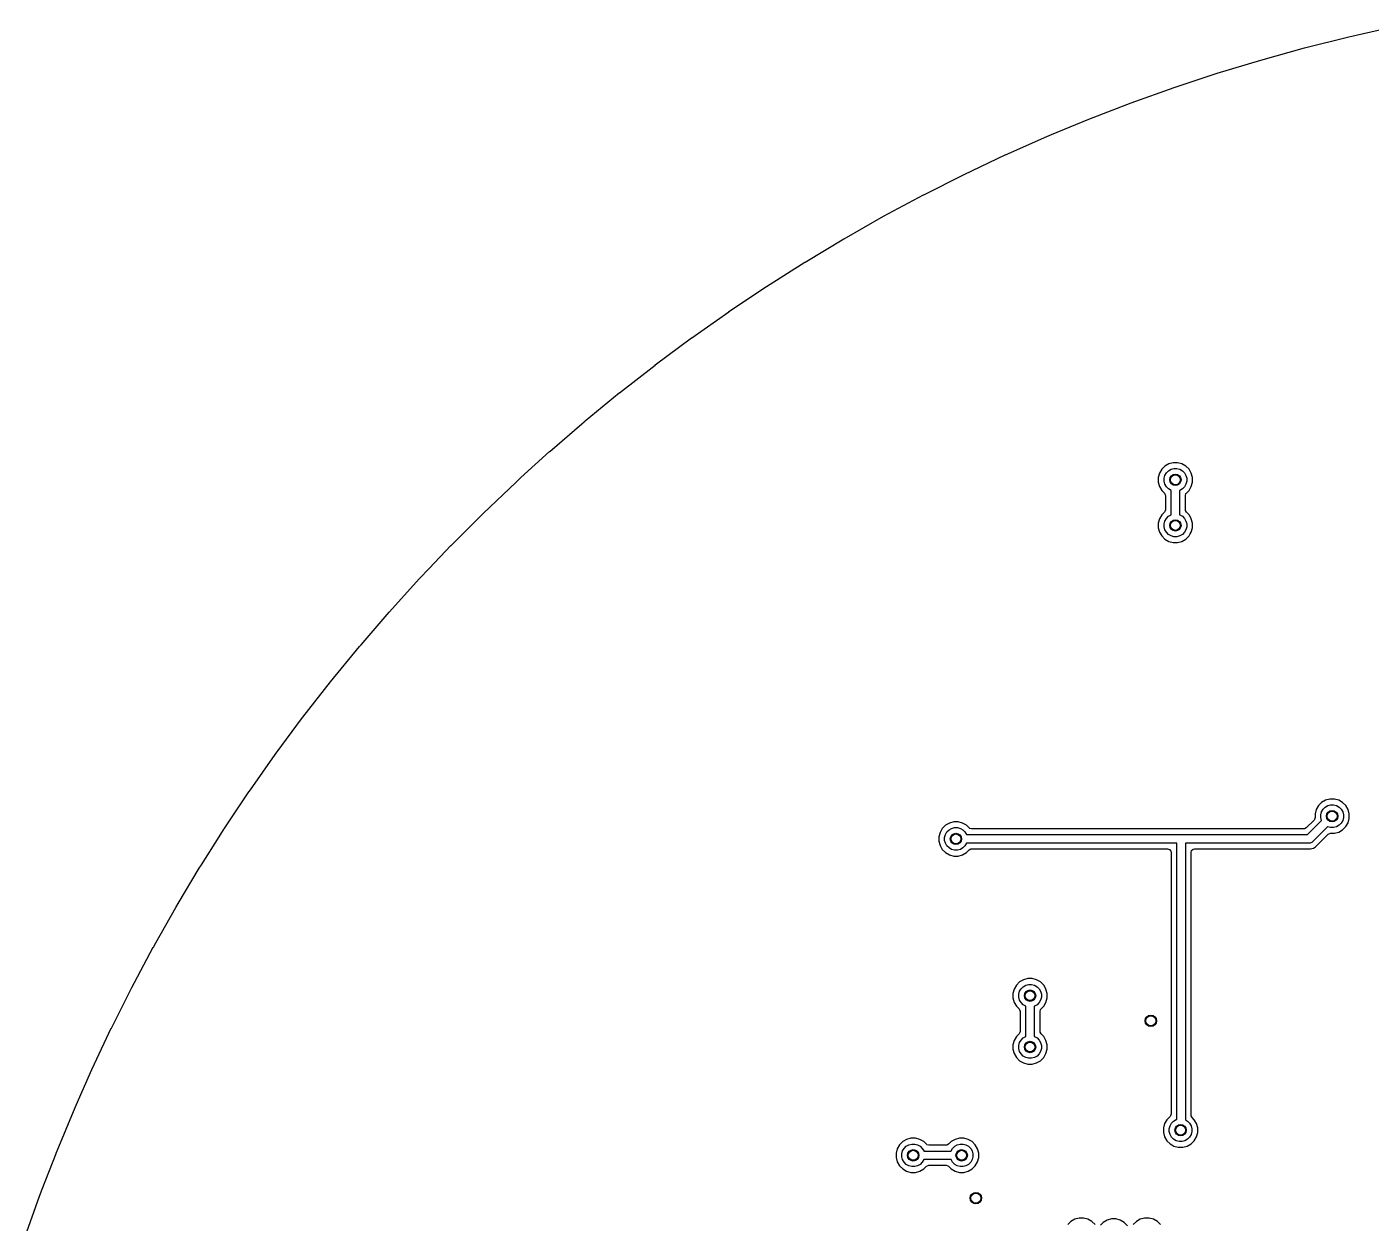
# Model space of a CAD drawing. Header units: inches. Extents: x -2.56 to 2.56, y -2.56 to 2.56.
# Drawn here: x -2.417 to -0.56, y 0.851 to 2.504 of the extents above; entities that cross this region are included whole.
import ezdxf

# ---------------------------------------------------------------- set-up
doc = ezdxf.new("R2010")
doc.units = ezdxf.units.IN
doc.header["$MEASUREMENT"] = 0
doc.layers.add('BLACK', color=250, linetype='CONTINUOUS')

msp = doc.modelspace()

# ---------------------------------------------------------------- linework, layer by layer
at = {"layer": 'BLACK', "linetype": 'CONTINUOUS'}
for p, q in [((-0.6522, 2.4745), (-0.5913, 2.4898)), ((-0.5913, 2.4898), (-0.5912, 2.4898)), ((-0.5912, 2.4898), (-0.5301, 2.5035)), ((-0.7127, 2.4578), (-0.6523, 2.4745)), ((-0.6523, 2.4745), (-0.6522, 2.4745)), ((-0.7728, 2.4396), (-0.7128, 2.4578)), ((-0.7128, 2.4578), (-0.7127, 2.4578)), ((-0.8324, 2.4199), (-0.7729, 2.4395)), ((-0.7729, 2.4395), (-0.7728, 2.4396)), ((-0.8916, 2.3987), (-0.8325, 2.4198)), ((-0.8325, 2.4198), (-0.8324, 2.4199)), ((-0.9502, 2.3761), (-0.8917, 2.3987)), ((-0.8917, 2.3987), (-0.8916, 2.3987)), ((-1.0018, 2.3547), (-0.9503, 2.3761)), ((-0.9503, 2.3761), (-0.9502, 2.3761)), ((-1.0656, 2.3266), (-1.0083, 2.352)), ((-1.0083, 2.352), (-1.0082, 2.3521)), ((-1.0082, 2.3521), (-1.0018, 2.3547)), ((-1.1224, 2.2998), (-1.0657, 2.3266)), ((-1.0657, 2.3266), (-1.0656, 2.3266)), ((-1.1781, 2.2717), (-1.1225, 2.2997)), ((-1.1225, 2.2997), (-1.1224, 2.2998)), ((-1.2339, 2.2419), (-1.1786, 2.2715)), ((-1.1786, 2.2715), (-1.1785, 2.2715)), ((-1.1785, 2.2715), (-1.1781, 2.2717)), ((-1.2885, 2.211), (-1.234, 2.2419)), ((-1.234, 2.2419), (-1.2339, 2.2419)), ((-1.3424, 2.1787), (-1.2886, 2.2109)), ((-1.2886, 2.2109), (-1.2885, 2.211)), ((-1.3955, 2.1451), (-1.3425, 2.1786)), ((-1.3425, 2.1786), (-1.3424, 2.1787)), ((-1.4477, 2.1102), (-1.3956, 2.145)), ((-1.3956, 2.145), (-1.3955, 2.1451)), ((-1.499, 2.074), (-1.4478, 2.1101)), ((-1.4478, 2.1101), (-1.4477, 2.1102)), ((-1.5495, 2.0366), (-1.4991, 2.074)), ((-1.4991, 2.074), (-1.499, 2.074)), ((-1.5988, 1.9981), (-1.5496, 2.0365)), ((-1.5496, 2.0365), (-1.5495, 2.0366)), ((-1.646, 1.9594), (-1.5991, 1.9979)), ((-1.5991, 1.9979), (-1.599, 1.998)), ((-1.599, 1.998), (-1.5988, 1.9981)), ((-1.6951, 1.9171), (-1.6507, 1.9554)), ((-1.6507, 1.9554), (-1.6476, 1.9581)), ((-1.6476, 1.9581), (-1.6475, 1.9581)), ((-1.6475, 1.9581), (-1.646, 1.9594)), ((-1.7349, 1.8811), (-1.6952, 1.917)), ((-1.6952, 1.917), (-1.6951, 1.9171)), ((-0.8452, 1.8969), (-0.8496, 1.8925)), ((-0.8398, 1.9), (-0.8452, 1.8969)), ((-0.8452, 1.8969), (-0.8452, 1.8969)), ((-0.8338, 1.9016), (-0.8398, 1.9)), ((-0.8398, 1.9), (-0.8398, 1.9)), ((-0.8276, 1.9016), (-0.8338, 1.9016)), ((-0.8216, 1.9), (-0.8276, 1.9016)), ((-0.8162, 1.8969), (-0.8216, 1.9)), ((-0.8216, 1.9), (-0.8216, 1.9)), ((-0.8216, 1.9), (-0.8216, 1.9)), ((-0.8118, 1.8925), (-0.8162, 1.8969)), ((-0.8162, 1.8969), (-0.8162, 1.8969)), ((-1.7416, 1.8749), (-1.7349, 1.8811)), ((-0.8527, 1.8871), (-0.8544, 1.8811)), ((-0.8544, 1.8811), (-0.8544, 1.8748)), ((-0.8496, 1.8925), (-0.8527, 1.8871)), ((-0.8527, 1.8871), (-0.8527, 1.8871)), ((-0.8496, 1.8925), (-0.8496, 1.8925)), ((-0.8463, 1.88), (-0.8453, 1.884)), ((-0.8463, 1.8759), (-0.8463, 1.88)), ((-0.8453, 1.8719), (-0.8463, 1.8759)), ((-0.8453, 1.884), (-0.8432, 1.8875)), ((-0.8432, 1.8875), (-0.8403, 1.8904)), ((-0.8403, 1.8904), (-0.8367, 1.8925)), ((-0.8367, 1.8925), (-0.8328, 1.8936)), ((-0.8328, 1.8936), (-0.8287, 1.8936)), ((-0.8287, 1.8936), (-0.8247, 1.8925)), ((-0.8247, 1.8925), (-0.8211, 1.8904)), ((-0.8211, 1.8904), (-0.8182, 1.8875)), ((-0.8182, 1.8875), (-0.8162, 1.884)), ((-0.8162, 1.884), (-0.8151, 1.88)), ((-0.8151, 1.8759), (-0.8162, 1.8719)), ((-0.8151, 1.88), (-0.8151, 1.8759)), ((-0.8113, 1.8917), (-0.8118, 1.8925)), ((-0.8118, 1.8925), (-0.8118, 1.8925)), ((-0.8087, 1.8871), (-0.8113, 1.8917)), ((-0.8071, 1.8811), (-0.8087, 1.8871)), ((-0.8071, 1.8748), (-0.8071, 1.8811)), ((-1.7871, 1.8316), (-1.7417, 1.8748)), ((-1.7417, 1.8748), (-1.7416, 1.8749)), ((-0.8544, 1.8748), (-0.8527, 1.8688)), ((-0.8527, 1.8688), (-0.8527, 1.8688)), ((-0.8527, 1.8688), (-0.8496, 1.8634)), ((-0.8496, 1.8634), (-0.8496, 1.8634)), ((-0.8496, 1.8634), (-0.8459, 1.8597)), ((-0.8459, 1.8597), (-0.8446, 1.8573)), ((-0.8432, 1.8684), (-0.8453, 1.8719)), ((-0.8446, 1.8573), (-0.8445, 1.8563)), ((-0.8403, 1.8655), (-0.8432, 1.8684)), ((-0.8367, 1.8634), (-0.8403, 1.8655)), ((-0.8366, 1.8634), (-0.8367, 1.8634)), ((-0.8366, 1.8295), (-0.8366, 1.8634)), ((-0.8247, 1.8634), (-0.8248, 1.8634)), ((-0.8248, 1.8634), (-0.8248, 1.8295)), ((-0.8211, 1.8655), (-0.8247, 1.8634)), ((-0.8182, 1.8684), (-0.8211, 1.8655)), ((-0.8162, 1.8719), (-0.8182, 1.8684)), ((-0.8169, 1.8563), (-0.8161, 1.8589)), ((-0.8161, 1.8589), (-0.8155, 1.8597)), ((-0.8155, 1.8597), (-0.8118, 1.8634)), ((-0.8118, 1.8634), (-0.8087, 1.8688)), ((-0.8087, 1.8688), (-0.8071, 1.8748)), ((-0.8445, 1.8563), (-0.8445, 1.8366)), ((-0.8169, 1.8542), (-0.8169, 1.8563)), ((-0.8169, 1.8366), (-0.8169, 1.8542)), ((-1.8315, 1.7872), (-1.7872, 1.8315)), ((-1.7872, 1.8315), (-1.7871, 1.8316)), ((-0.8527, 1.8241), (-0.8544, 1.8181)), ((-0.8496, 1.8295), (-0.8527, 1.8241)), ((-0.8527, 1.8241), (-0.8527, 1.8241)), ((-0.8459, 1.8332), (-0.8496, 1.8295)), ((-0.8496, 1.8295), (-0.8496, 1.8295)), ((-0.8463, 1.817), (-0.8453, 1.821)), ((-0.8453, 1.834), (-0.8459, 1.8332)), ((-0.8445, 1.8366), (-0.8453, 1.834)), ((-0.8453, 1.821), (-0.8432, 1.8245)), ((-0.8432, 1.8245), (-0.8403, 1.8275)), ((-0.8403, 1.8275), (-0.8367, 1.8295)), ((-0.8367, 1.8295), (-0.8366, 1.8295)), ((-0.8248, 1.8295), (-0.8247, 1.8295)), ((-0.8247, 1.8295), (-0.8211, 1.8275)), ((-0.8211, 1.8275), (-0.8182, 1.8245)), ((-0.8182, 1.8245), (-0.8162, 1.821)), ((-0.8168, 1.8356), (-0.8169, 1.8366)), ((-0.8155, 1.8332), (-0.8168, 1.8356)), ((-0.8162, 1.821), (-0.8151, 1.817)), ((-0.8118, 1.8295), (-0.8155, 1.8332)), ((-0.81, 1.8265), (-0.8118, 1.8295)), ((-0.8118, 1.8295), (-0.8118, 1.8295)), ((-0.8087, 1.8241), (-0.81, 1.8265)), ((-0.8071, 1.8181), (-0.8087, 1.8241)), ((-0.8544, 1.8181), (-0.8544, 1.8118)), ((-0.8544, 1.8118), (-0.8527, 1.8058)), ((-0.8527, 1.8058), (-0.8527, 1.8058)), ((-0.8527, 1.8058), (-0.8496, 1.8004)), ((-0.8463, 1.8129), (-0.8463, 1.817)), ((-0.8453, 1.8089), (-0.8463, 1.8129)), ((-0.8432, 1.8054), (-0.8453, 1.8089)), ((-0.8403, 1.8025), (-0.8432, 1.8054)), ((-0.8367, 1.8004), (-0.8403, 1.8025)), ((-0.8211, 1.8025), (-0.8247, 1.8004)), ((-0.8182, 1.8054), (-0.8211, 1.8025)), ((-0.8162, 1.8089), (-0.8182, 1.8054)), ((-0.8151, 1.8129), (-0.8162, 1.8089)), ((-0.8151, 1.817), (-0.8151, 1.8129)), ((-0.8118, 1.8004), (-0.8101, 1.8033)), ((-0.8101, 1.8033), (-0.8087, 1.8058)), ((-0.8087, 1.8058), (-0.8071, 1.8118)), ((-0.8087, 1.8058), (-0.8087, 1.8058)), ((-0.8087, 1.8058), (-0.8087, 1.8058)), ((-0.8071, 1.8118), (-0.8071, 1.8181)), ((-1.8618, 1.7554), (-1.8316, 1.7871)), ((-1.8316, 1.7871), (-1.8315, 1.7872)), ((-0.8496, 1.8004), (-0.8496, 1.8004)), ((-0.8496, 1.8004), (-0.8496, 1.8004)), ((-0.8496, 1.8004), (-0.8452, 1.796)), ((-0.8452, 1.796), (-0.8452, 1.796)), ((-0.8452, 1.796), (-0.8452, 1.796)), ((-0.8452, 1.796), (-0.8398, 1.7929)), ((-0.8398, 1.7929), (-0.8398, 1.7929)), ((-0.8398, 1.7929), (-0.8338, 1.7913)), ((-0.8328, 1.7993), (-0.8367, 1.8004)), ((-0.8338, 1.7913), (-0.8338, 1.7913)), ((-0.8338, 1.7913), (-0.8276, 1.7913)), ((-0.8287, 1.7993), (-0.8328, 1.7993)), ((-0.8247, 1.8004), (-0.8287, 1.7993)), ((-0.8276, 1.7913), (-0.8216, 1.7929)), ((-0.8276, 1.7913), (-0.8276, 1.7913)), ((-0.8216, 1.7929), (-0.8162, 1.796)), ((-0.8162, 1.796), (-0.8118, 1.8004)), ((-1.8748, 1.7417), (-1.8618, 1.7554)), ((-1.917, 1.6952), (-1.8749, 1.7416)), ((-1.8749, 1.7416), (-1.8748, 1.7417)), ((-1.9558, 1.6502), (-1.9171, 1.6951)), ((-1.9171, 1.6951), (-1.917, 1.6952)), ((-1.9979, 1.5991), (-1.9581, 1.6475)), ((-1.9581, 1.6476), (-1.9558, 1.6502)), ((-1.9581, 1.6475), (-1.9581, 1.6476)), ((-2.0362, 1.55), (-1.998, 1.599)), ((-1.998, 1.599), (-1.9979, 1.5991)), ((-2.0729, 1.5005), (-2.0367, 1.5494)), ((-2.0367, 1.5494), (-2.0366, 1.5494)), ((-2.0366, 1.5494), (-2.0362, 1.55)), ((-2.1086, 1.4499), (-2.0743, 1.4987)), ((-2.0743, 1.4987), (-2.0742, 1.4988)), ((-2.0742, 1.4988), (-2.0729, 1.5005)), ((-2.1105, 1.4472), (-2.1086, 1.4499)), ((-2.1431, 1.3984), (-2.1106, 1.4471)), ((-2.1106, 1.4471), (-2.1105, 1.4472)), ((-0.6287, 1.4323), (-0.6331, 1.4279)), ((-0.6233, 1.4354), (-0.6287, 1.4323)), ((-0.6287, 1.4323), (-0.6287, 1.4323)), ((-0.6173, 1.437), (-0.6233, 1.4354)), ((-0.6233, 1.4354), (-0.6233, 1.4354)), ((-0.6111, 1.437), (-0.6173, 1.437)), ((-0.605, 1.4354), (-0.6111, 1.437)), ((-0.5997, 1.4323), (-0.605, 1.4354)), ((-0.605, 1.4354), (-0.605, 1.4354)), ((-0.605, 1.4354), (-0.605, 1.4354)), ((-0.5953, 1.4279), (-0.5997, 1.4323)), ((-0.5997, 1.4323), (-0.5997, 1.4323)), ((-0.6362, 1.4225), (-0.6378, 1.4165)), ((-0.6378, 1.4165), (-0.6378, 1.4113)), ((-0.6331, 1.4279), (-0.6362, 1.4225)), ((-0.6362, 1.4225), (-0.6362, 1.4225)), ((-0.6331, 1.4279), (-0.6331, 1.4279)), ((-0.6298, 1.4154), (-0.6287, 1.4194)), ((-0.6298, 1.4113), (-0.6298, 1.4154)), ((-0.6287, 1.4194), (-0.6267, 1.423)), ((-0.6267, 1.423), (-0.6238, 1.4259)), ((-0.6238, 1.4259), (-0.6202, 1.4279)), ((-0.6202, 1.4279), (-0.6162, 1.429)), ((-0.6162, 1.429), (-0.6121, 1.429)), ((-0.6121, 1.429), (-0.6081, 1.4279)), ((-0.6081, 1.4279), (-0.6046, 1.4259)), ((-0.6046, 1.4259), (-0.6017, 1.423)), ((-0.6017, 1.423), (-0.5996, 1.4194)), ((-0.5996, 1.4194), (-0.5986, 1.4154)), ((-0.5986, 1.4154), (-0.5986, 1.4113)), ((-0.5921, 1.4225), (-0.5953, 1.4279)), ((-0.5953, 1.4279), (-0.5953, 1.4279)), ((-0.5905, 1.4165), (-0.5921, 1.4225)), ((-0.5921, 1.4225), (-0.5921, 1.4225)), ((-0.5905, 1.4103), (-0.5905, 1.4165)), ((-2.1517, 1.385), (-2.1456, 1.3946)), ((-2.1456, 1.3947), (-2.1449, 1.3957)), ((-2.1456, 1.3946), (-2.1456, 1.3947)), ((-2.1449, 1.3957), (-2.1431, 1.3984)), ((-1.1528, 1.3964), (-1.1559, 1.391)), ((-1.1484, 1.4008), (-1.1528, 1.3964)), ((-1.1528, 1.3964), (-1.1528, 1.3964)), ((-1.143, 1.4039), (-1.1484, 1.4008)), ((-1.1484, 1.4008), (-1.1484, 1.4008)), ((-1.1464, 1.3915), (-1.1434, 1.3944)), ((-1.1434, 1.3944), (-1.1399, 1.3964)), ((-1.137, 1.4055), (-1.143, 1.4039)), ((-1.143, 1.4039), (-1.143, 1.4039)), ((-1.1399, 1.3964), (-1.1359, 1.3975)), ((-1.1307, 1.4055), (-1.137, 1.4055)), ((-1.1359, 1.3975), (-1.1318, 1.3975)), ((-1.1318, 1.3975), (-1.1278, 1.3964)), ((-1.1247, 1.4039), (-1.1307, 1.4055)), ((-1.1278, 1.3964), (-1.1243, 1.3944)), ((-1.1193, 1.4008), (-1.1247, 1.4039)), ((-1.1247, 1.4039), (-1.1247, 1.4039)), ((-1.1247, 1.4039), (-1.1247, 1.4039)), ((-1.1243, 1.3944), (-1.1214, 1.3915)), ((-1.1157, 1.3971), (-1.1193, 1.4008)), ((-1.1193, 1.4008), (-1.1193, 1.4008)), ((-1.1148, 1.3965), (-1.1157, 1.3971)), ((-1.1122, 1.3957), (-1.1148, 1.3965)), ((-0.6534, 1.3957), (-1.1122, 1.3957)), ((-0.6524, 1.3958), (-0.6534, 1.3957)), ((-0.65, 1.3971), (-0.6524, 1.3958)), ((-0.6392, 1.4078), (-0.65, 1.3971)), ((-0.6481, 1.3878), (-0.6287, 1.4073)), ((-0.6203, 1.3989), (-0.6415, 1.3777)), ((-0.6386, 1.4086), (-0.6392, 1.4078)), ((-0.6378, 1.4113), (-0.6386, 1.4086)), ((-0.6287, 1.4074), (-0.6298, 1.4113)), ((-0.6287, 1.4073), (-0.6287, 1.4074)), ((-0.6202, 1.3988), (-0.6203, 1.3989)), ((-0.6162, 1.3978), (-0.6202, 1.3988)), ((-0.6121, 1.3978), (-0.6162, 1.3978)), ((-0.6081, 1.3988), (-0.6121, 1.3978)), ((-0.6046, 1.4009), (-0.6081, 1.3988)), ((-0.605, 1.3914), (-0.5997, 1.3945)), ((-0.6017, 1.4038), (-0.6046, 1.4009)), ((-0.5996, 1.4074), (-0.6017, 1.4038)), ((-0.5997, 1.3945), (-0.5953, 1.3989)), ((-0.5986, 1.4113), (-0.5996, 1.4074)), ((-0.5953, 1.3989), (-0.5921, 1.4043)), ((-0.5921, 1.4043), (-0.5905, 1.4103)), ((-2.1764, 1.346), (-2.1517, 1.385)), ((-1.1559, 1.391), (-1.1575, 1.385)), ((-1.1575, 1.385), (-1.1575, 1.3788)), ((-1.1575, 1.3788), (-1.1559, 1.3728)), ((-1.1559, 1.391), (-1.1559, 1.391)), ((-1.1495, 1.3839), (-1.1484, 1.3879)), ((-1.1495, 1.3798), (-1.1495, 1.3839)), ((-1.1484, 1.3759), (-1.1495, 1.3798)), ((-1.1484, 1.3879), (-1.1464, 1.3915)), ((-1.1464, 1.3723), (-1.1484, 1.3759)), ((-1.1214, 1.3915), (-1.1193, 1.3879)), ((-1.1193, 1.3759), (-1.1214, 1.3723)), ((-1.1193, 1.3879), (-1.1193, 1.3878)), ((-1.1193, 1.3878), (-0.8228, 1.3878)), ((-0.8287, 1.376), (-1.1193, 1.376)), ((-1.1193, 1.376), (-1.1193, 1.3759)), ((-0.8287, 0.9944), (-0.8287, 1.376)), ((-0.8228, 1.3878), (-0.6481, 1.3878)), ((-0.6457, 1.376), (-0.8169, 1.376)), ((-0.8169, 1.376), (-0.8169, 0.9938)), ((-0.6445, 1.3761), (-0.6457, 1.376)), ((-0.6436, 1.3765), (-0.6445, 1.3761)), ((-0.6424, 1.377), (-0.6436, 1.3765)), ((-0.6415, 1.3777), (-0.6424, 1.377)), ((-0.6372, 1.3708), (-0.6197, 1.3883)), ((-0.6197, 1.3883), (-0.6173, 1.3896)), ((-0.6173, 1.3896), (-0.6163, 1.3897)), ((-0.6163, 1.3897), (-0.6111, 1.3897)), ((-0.6111, 1.3897), (-0.605, 1.3914)), ((-0.6111, 1.3897), (-0.6111, 1.3897)), ((-1.1559, 1.3728), (-1.1559, 1.3728)), ((-1.1559, 1.3728), (-1.1528, 1.3674)), ((-1.1528, 1.3674), (-1.1528, 1.3674)), ((-1.1528, 1.3674), (-1.1528, 1.3674)), ((-1.1528, 1.3674), (-1.1484, 1.363)), ((-1.1484, 1.363), (-1.1484, 1.363)), ((-1.1484, 1.363), (-1.1484, 1.363)), ((-1.1484, 1.363), (-1.143, 1.3599)), ((-1.1434, 1.3694), (-1.1464, 1.3723)), ((-1.1399, 1.3673), (-1.1434, 1.3694)), ((-1.143, 1.3599), (-1.143, 1.3599)), ((-1.143, 1.3599), (-1.137, 1.3582)), ((-1.1359, 1.3663), (-1.1399, 1.3673)), ((-1.137, 1.3582), (-1.137, 1.3582)), ((-1.137, 1.3582), (-1.1307, 1.3582)), ((-1.1318, 1.3663), (-1.1359, 1.3663)), ((-1.1278, 1.3673), (-1.1318, 1.3663)), ((-1.1307, 1.3582), (-1.1247, 1.3599)), ((-1.1307, 1.3582), (-1.1307, 1.3582)), ((-1.1243, 1.3694), (-1.1278, 1.3673)), ((-1.1247, 1.3599), (-1.1193, 1.363)), ((-1.1214, 1.3723), (-1.1243, 1.3694)), ((-1.1193, 1.363), (-1.1157, 1.3667)), ((-1.1157, 1.3667), (-1.1132, 1.368)), ((-1.1132, 1.368), (-1.1122, 1.3681)), ((-1.1122, 1.3681), (-0.8415, 1.3681)), ((-0.8415, 1.3681), (-0.8389, 1.3673)), ((-0.8389, 1.3673), (-0.8371, 1.3652)), ((-0.8371, 1.3652), (-0.8366, 1.3632)), ((-0.8366, 1.3632), (-0.8366, 1.002)), ((-0.809, 1.3632), (-0.8083, 1.3658)), ((-0.809, 1.0006), (-0.809, 1.3632)), ((-0.8083, 1.3658), (-0.8062, 1.3676)), ((-0.8062, 1.3676), (-0.8042, 1.3681)), ((-0.8042, 1.3681), (-0.6439, 1.3681)), ((-0.6439, 1.3681), (-0.6403, 1.369)), ((-0.6439, 1.3681), (-0.6439, 1.3681)), ((-0.6403, 1.369), (-0.6399, 1.3693)), ((-0.6399, 1.3693), (-0.6372, 1.3708)), ((-2.2085, 1.2927), (-2.1793, 1.3413)), ((-2.1793, 1.3414), (-2.1764, 1.346)), ((-2.1793, 1.3413), (-2.1793, 1.3414)), ((-2.2393, 1.2385), (-2.2117, 1.2872)), ((-2.2117, 1.2872), (-2.2085, 1.2927)), ((-2.2117, 1.2872), (-2.2117, 1.2872)), ((-2.2688, 1.1836), (-2.2428, 1.2323)), ((-2.2428, 1.2323), (-2.2427, 1.2323)), ((-2.2427, 1.2323), (-2.2393, 1.2385)), ((-1.0346, 1.189), (-1.0406, 1.1874)), ((-1.0284, 1.189), (-1.0346, 1.189)), ((-1.0224, 1.1874), (-1.0284, 1.189)), ((-2.2766, 1.1685), (-2.2725, 1.1766)), ((-2.2725, 1.1766), (-2.2724, 1.1767)), ((-2.2724, 1.1767), (-2.2688, 1.1836)), ((-2.2688, 1.1836), (-2.2688, 1.1836)), ((-1.0535, 1.1745), (-1.0551, 1.1685)), ((-1.0504, 1.1799), (-1.0535, 1.1745)), ((-1.0535, 1.1745), (-1.0535, 1.1745)), ((-1.046, 1.1843), (-1.0504, 1.1799)), ((-1.0504, 1.1799), (-1.0504, 1.1799)), ((-1.0471, 1.1674), (-1.046, 1.1714)), ((-1.0406, 1.1874), (-1.046, 1.1843)), ((-1.046, 1.1843), (-1.046, 1.1843)), ((-1.046, 1.1714), (-1.044, 1.1749)), ((-1.044, 1.1749), (-1.0411, 1.1778)), ((-1.0411, 1.1778), (-1.0375, 1.1799)), ((-1.0406, 1.1874), (-1.0406, 1.1874)), ((-1.0375, 1.1799), (-1.0336, 1.181)), ((-1.0336, 1.181), (-1.0294, 1.181)), ((-1.0294, 1.181), (-1.0255, 1.1799)), ((-1.0255, 1.1799), (-1.0219, 1.1778)), ((-1.017, 1.1843), (-1.0224, 1.1874)), ((-1.0224, 1.1874), (-1.0224, 1.1874)), ((-1.0224, 1.1874), (-1.0224, 1.1874)), ((-1.0219, 1.1778), (-1.019, 1.1749)), ((-1.019, 1.1749), (-1.0169, 1.1714)), ((-1.0126, 1.1799), (-1.017, 1.1843)), ((-1.017, 1.1843), (-1.017, 1.1843)), ((-1.0169, 1.1714), (-1.0159, 1.1674)), ((-1.0107, 1.1767), (-1.0126, 1.1799)), ((-1.0126, 1.1799), (-1.0126, 1.1799)), ((-1.0095, 1.1745), (-1.0107, 1.1767)), ((-1.0079, 1.1685), (-1.0095, 1.1745)), ((-2.297, 1.1279), (-2.2766, 1.1685)), ((-1.0551, 1.1685), (-1.0551, 1.1622)), ((-1.0551, 1.1622), (-1.0535, 1.1562)), ((-1.0535, 1.1562), (-1.0535, 1.1562)), ((-1.0535, 1.1562), (-1.0504, 1.1508)), ((-1.0471, 1.1633), (-1.0471, 1.1674)), ((-1.046, 1.1593), (-1.0471, 1.1633)), ((-1.044, 1.1558), (-1.046, 1.1593)), ((-1.0411, 1.1529), (-1.044, 1.1558)), ((-1.0375, 1.1508), (-1.0411, 1.1529)), ((-1.0219, 1.1529), (-1.0255, 1.1508)), ((-1.019, 1.1558), (-1.0219, 1.1529)), ((-1.0169, 1.1593), (-1.019, 1.1558)), ((-1.0159, 1.1633), (-1.0169, 1.1593)), ((-1.0159, 1.1674), (-1.0159, 1.1633)), ((-1.0126, 1.1508), (-1.0095, 1.1562)), ((-1.0095, 1.1562), (-1.0079, 1.1622)), ((-1.0079, 1.1622), (-1.0079, 1.1685)), ((-1.0504, 1.1508), (-1.0504, 1.1508)), ((-1.0504, 1.1508), (-1.0467, 1.1471)), ((-1.0467, 1.1471), (-1.0454, 1.1447)), ((-1.0454, 1.1447), (-1.0453, 1.1437)), ((-1.0453, 1.1437), (-1.0453, 1.1161)), ((-1.0374, 1.1508), (-1.0375, 1.1508)), ((-1.0374, 1.1091), (-1.0374, 1.1508)), ((-1.0255, 1.1508), (-1.0256, 1.1508)), ((-1.0256, 1.1508), (-1.0256, 1.1091)), ((-1.0177, 1.1437), (-1.0169, 1.1463)), ((-1.0177, 1.1161), (-1.0177, 1.1437)), ((-1.0169, 1.1463), (-1.0163, 1.1471)), ((-1.0163, 1.1471), (-1.0126, 1.1508)), ((-2.3239, 1.0714), (-2.3008, 1.1203)), ((-2.3008, 1.1203), (-2.3007, 1.1203)), ((-2.3007, 1.1203), (-2.297, 1.1279)), ((-1.0453, 1.1161), (-1.0461, 1.1135)), ((-1.0176, 1.1151), (-1.0177, 1.1161)), ((-1.0163, 1.1127), (-1.0176, 1.1151)), ((-1.0535, 1.1036), (-1.0551, 1.0976)), ((-1.0551, 1.0976), (-1.0551, 1.0914)), ((-1.0504, 1.109), (-1.0535, 1.1036)), ((-1.0535, 1.1036), (-1.0535, 1.1036)), ((-1.0467, 1.1127), (-1.0504, 1.109)), ((-1.0504, 1.109), (-1.0504, 1.109)), ((-1.0471, 1.0965), (-1.046, 1.1005)), ((-1.0471, 1.0924), (-1.0471, 1.0965)), ((-1.0461, 1.1135), (-1.0467, 1.1127)), ((-1.046, 1.1005), (-1.044, 1.1041)), ((-1.044, 1.1041), (-1.0411, 1.107)), ((-1.0411, 1.107), (-1.0375, 1.109)), ((-1.0375, 1.109), (-1.0374, 1.1091)), ((-1.0256, 1.1091), (-1.0255, 1.109)), ((-1.0255, 1.109), (-1.0219, 1.107)), ((-1.0219, 1.107), (-1.019, 1.1041)), ((-1.019, 1.1041), (-1.0169, 1.1005)), ((-1.0169, 1.1005), (-1.0159, 1.0965)), ((-1.0126, 1.109), (-1.0163, 1.1127)), ((-1.0159, 1.0965), (-1.0159, 1.0924)), ((-1.0095, 1.1036), (-1.0126, 1.109)), ((-1.0126, 1.109), (-1.0126, 1.109)), ((-1.0079, 1.0976), (-1.0095, 1.1036)), ((-1.0095, 1.1036), (-1.0095, 1.1036)), ((-1.0079, 1.0914), (-1.0079, 1.0976)), ((-1.0551, 1.0914), (-1.0535, 1.0854)), ((-1.0535, 1.0854), (-1.0535, 1.0854)), ((-1.0535, 1.0854), (-1.0504, 1.08)), ((-1.0504, 1.08), (-1.0504, 1.08)), ((-1.0504, 1.08), (-1.0504, 1.08)), ((-1.0504, 1.08), (-1.046, 1.0756)), ((-1.046, 1.0885), (-1.0471, 1.0924)), ((-1.044, 1.0849), (-1.046, 1.0885)), ((-1.0411, 1.082), (-1.044, 1.0849)), ((-1.0375, 1.0799), (-1.0411, 1.082)), ((-1.0336, 1.0789), (-1.0375, 1.0799)), ((-1.0294, 1.0789), (-1.0336, 1.0789)), ((-1.0255, 1.0799), (-1.0294, 1.0789)), ((-1.0219, 1.082), (-1.0255, 1.0799)), ((-1.019, 1.0849), (-1.0219, 1.082)), ((-1.0169, 1.0885), (-1.019, 1.0849)), ((-1.017, 1.0756), (-1.0126, 1.08)), ((-1.0159, 1.0924), (-1.0169, 1.0885)), ((-1.0126, 1.08), (-1.0095, 1.0854)), ((-1.0095, 1.0854), (-1.0079, 1.0914)), ((-2.3494, 1.0143), (-2.3277, 1.0632)), ((-2.3277, 1.0632), (-2.3276, 1.0633)), ((-2.3276, 1.0633), (-2.3239, 1.0714)), ((-1.046, 1.0756), (-1.046, 1.0756)), ((-1.046, 1.0756), (-1.046, 1.0756)), ((-1.046, 1.0756), (-1.0406, 1.0725)), ((-1.0406, 1.0725), (-1.0406, 1.0725)), ((-1.0406, 1.0725), (-1.0346, 1.0708)), ((-1.0346, 1.0708), (-1.0346, 1.0708)), ((-1.0346, 1.0708), (-1.0284, 1.0708)), ((-1.0284, 1.0708), (-1.0224, 1.0725)), ((-1.0284, 1.0708), (-1.0284, 1.0708)), ((-1.0224, 1.0725), (-1.017, 1.0756)), ((-2.3735, 0.9565), (-2.3532, 1.0055)), ((-2.3532, 1.0055), (-2.3531, 1.0056)), ((-2.3531, 1.0056), (-2.3494, 1.0143)), ((-2.3494, 1.0143), (-2.3494, 1.0143)), ((-0.8456, 0.9887), (-0.8472, 0.9827)), ((-0.8425, 0.9941), (-0.8456, 0.9887)), ((-0.8456, 0.9887), (-0.8456, 0.9887)), ((-0.8381, 0.9985), (-0.8425, 0.9941)), ((-0.8425, 0.9941), (-0.8425, 0.9941)), ((-0.8392, 0.9817), (-0.8381, 0.9856)), ((-0.8374, 0.9993), (-0.8381, 0.9985)), ((-0.8381, 0.9856), (-0.836, 0.9892)), ((-0.8366, 1.002), (-0.8374, 0.9993)), ((-0.836, 0.9892), (-0.8331, 0.9921)), ((-0.8331, 0.9921), (-0.8296, 0.9942)), ((-0.8296, 0.9942), (-0.8287, 0.9944)), ((-0.8169, 0.9938), (-0.814, 0.9921)), ((-0.814, 0.9921), (-0.811, 0.9892)), ((-0.811, 0.9892), (-0.809, 0.9856)), ((-0.8089, 0.9995), (-0.809, 1.0006)), ((-0.809, 0.9856), (-0.8079, 0.9817)), ((-0.8076, 0.9971), (-0.8089, 0.9995)), ((-0.8046, 0.9941), (-0.8076, 0.9971)), ((-0.8015, 0.9887), (-0.8046, 0.9941)), ((-0.8046, 0.9941), (-0.8046, 0.9941)), ((-0.8046, 0.9941), (-0.8046, 0.9941)), ((-0.7999, 0.9827), (-0.8015, 0.9887)), ((-0.8015, 0.9887), (-0.8015, 0.9887)), ((-1.202, 0.9669), (-1.2074, 0.9638)), ((-1.196, 0.9685), (-1.202, 0.9669)), ((-1.202, 0.9669), (-1.202, 0.9669)), ((-1.1898, 0.9685), (-1.196, 0.9685)), ((-1.1838, 0.9669), (-1.1898, 0.9685)), ((-1.1784, 0.9638), (-1.1838, 0.9669)), ((-1.1838, 0.9669), (-1.1838, 0.9669)), ((-1.1838, 0.9669), (-1.1838, 0.9669)), ((-1.1351, 0.9669), (-1.1405, 0.9638)), ((-1.1291, 0.9685), (-1.1351, 0.9669)), ((-1.1351, 0.9669), (-1.1351, 0.9669)), ((-1.1229, 0.9685), (-1.1291, 0.9685)), ((-1.1169, 0.9669), (-1.1229, 0.9685)), ((-1.1115, 0.9638), (-1.1169, 0.9669)), ((-1.1169, 0.9669), (-1.1169, 0.9669)), ((-1.1169, 0.9669), (-1.1169, 0.9669)), ((-0.8472, 0.9827), (-0.8472, 0.9765)), ((-0.8472, 0.9765), (-0.8456, 0.9705)), ((-0.8456, 0.9705), (-0.8456, 0.9705)), ((-0.8456, 0.9705), (-0.8425, 0.9651)), ((-0.8392, 0.9776), (-0.8392, 0.9817)), ((-0.8381, 0.9736), (-0.8392, 0.9776)), ((-0.836, 0.97), (-0.8381, 0.9736)), ((-0.8331, 0.9671), (-0.836, 0.97)), ((-0.8296, 0.9651), (-0.8331, 0.9671)), ((-0.814, 0.9671), (-0.8175, 0.9651)), ((-0.811, 0.97), (-0.814, 0.9671)), ((-0.809, 0.9736), (-0.811, 0.97)), ((-0.8079, 0.9776), (-0.809, 0.9736)), ((-0.8079, 0.9817), (-0.8079, 0.9776)), ((-0.8046, 0.9651), (-0.8015, 0.9705)), ((-0.8015, 0.9705), (-0.7999, 0.9765)), ((-0.7999, 0.9765), (-0.7999, 0.9827)), ((-2.3962, 0.8981), (-2.3772, 0.9472)), ((-2.3772, 0.9473), (-2.3769, 0.948)), ((-2.3772, 0.9472), (-2.3772, 0.9473)), ((-2.3769, 0.948), (-2.3735, 0.9565)), ((-2.3735, 0.9565), (-2.3735, 0.9565)), ((-1.2149, 0.954), (-1.2166, 0.948)), ((-1.2166, 0.948), (-1.2166, 0.9418)), ((-1.2118, 0.9594), (-1.2149, 0.954)), ((-1.2149, 0.954), (-1.2149, 0.954)), ((-1.2074, 0.9638), (-1.2118, 0.9594)), ((-1.2118, 0.9594), (-1.2118, 0.9594)), ((-1.2085, 0.9469), (-1.2075, 0.9509)), ((-1.2075, 0.9509), (-1.2054, 0.9545)), ((-1.2074, 0.9638), (-1.2074, 0.9638)), ((-1.2054, 0.9545), (-1.2025, 0.9574)), ((-1.2025, 0.9574), (-1.1989, 0.9594)), ((-1.1989, 0.9594), (-1.195, 0.9605)), ((-1.195, 0.9605), (-1.1909, 0.9605)), ((-1.1909, 0.9605), (-1.1869, 0.9594)), ((-1.1869, 0.9594), (-1.1833, 0.9574)), ((-1.1833, 0.9574), (-1.1804, 0.9545)), ((-1.1804, 0.9545), (-1.1784, 0.9509)), ((-1.1747, 0.9601), (-1.1784, 0.9638)), ((-1.1784, 0.9638), (-1.1784, 0.9638)), ((-1.1784, 0.9509), (-1.1783, 0.9508)), ((-1.1783, 0.9508), (-1.1406, 0.9508)), ((-1.1739, 0.9595), (-1.1747, 0.9601)), ((-1.1713, 0.9587), (-1.1739, 0.9595)), ((-1.1476, 0.9587), (-1.1713, 0.9587)), ((-1.1466, 0.9588), (-1.1476, 0.9587)), ((-1.1442, 0.9601), (-1.1466, 0.9588)), ((-1.1405, 0.9638), (-1.1442, 0.9601)), ((-1.1406, 0.9508), (-1.1405, 0.9509)), ((-1.1405, 0.9638), (-1.1405, 0.9638)), ((-1.1405, 0.9509), (-1.1385, 0.9545)), ((-1.1385, 0.9545), (-1.1356, 0.9574)), ((-1.1356, 0.9574), (-1.132, 0.9594)), ((-1.132, 0.9594), (-1.128, 0.9605)), ((-1.128, 0.9605), (-1.1239, 0.9605)), ((-1.1239, 0.9605), (-1.12, 0.9594)), ((-1.12, 0.9594), (-1.1164, 0.9574)), ((-1.1164, 0.9574), (-1.1135, 0.9545)), ((-1.1135, 0.9545), (-1.1114, 0.9509)), ((-1.1071, 0.9594), (-1.1115, 0.9638)), ((-1.1115, 0.9638), (-1.1115, 0.9638)), ((-1.1114, 0.9509), (-1.1104, 0.9469)), ((-1.104, 0.954), (-1.1071, 0.9594)), ((-1.1071, 0.9594), (-1.1071, 0.9594)), ((-1.1023, 0.948), (-1.104, 0.954)), ((-1.104, 0.954), (-1.104, 0.954)), ((-1.1023, 0.9418), (-1.1023, 0.948)), ((-0.8425, 0.9651), (-0.8425, 0.9651)), ((-0.8425, 0.9651), (-0.8425, 0.9651)), ((-0.8425, 0.9651), (-0.8381, 0.9607)), ((-0.8381, 0.9607), (-0.8381, 0.9607)), ((-0.8381, 0.9607), (-0.8381, 0.9607)), ((-0.8381, 0.9607), (-0.8358, 0.9594)), ((-0.8358, 0.9594), (-0.8327, 0.9576)), ((-0.8327, 0.9576), (-0.8267, 0.956)), ((-0.8256, 0.964), (-0.8296, 0.9651)), ((-0.8267, 0.956), (-0.8267, 0.956)), ((-0.8267, 0.956), (-0.8204, 0.956)), ((-0.8215, 0.964), (-0.8256, 0.964)), ((-0.8175, 0.9651), (-0.8215, 0.964)), ((-0.8204, 0.956), (-0.8144, 0.9576)), ((-0.8204, 0.956), (-0.8204, 0.956)), ((-0.8144, 0.9576), (-0.809, 0.9607)), ((-0.809, 0.9607), (-0.8046, 0.9651)), ((-1.2166, 0.9418), (-1.2149, 0.9358)), ((-1.2149, 0.9358), (-1.2149, 0.9358)), ((-1.2149, 0.9358), (-1.2118, 0.9304)), ((-1.2118, 0.9304), (-1.2118, 0.9304)), ((-1.2118, 0.9304), (-1.2118, 0.9304)), ((-1.2118, 0.9304), (-1.2074, 0.926)), ((-1.2085, 0.9428), (-1.2085, 0.9469)), ((-1.2075, 0.9389), (-1.2085, 0.9428)), ((-1.2054, 0.9353), (-1.2075, 0.9389)), ((-1.2025, 0.9324), (-1.2054, 0.9353)), ((-1.1989, 0.9303), (-1.2025, 0.9324)), ((-1.195, 0.9293), (-1.1989, 0.9303)), ((-1.1909, 0.9293), (-1.195, 0.9293)), ((-1.1869, 0.9303), (-1.1909, 0.9293)), ((-1.1833, 0.9324), (-1.1869, 0.9303)), ((-1.1804, 0.9353), (-1.1833, 0.9324)), ((-1.1784, 0.9389), (-1.1804, 0.9353)), ((-1.1783, 0.939), (-1.1784, 0.9389)), ((-1.1784, 0.926), (-1.1747, 0.9297)), ((-1.1406, 0.939), (-1.1783, 0.939)), ((-1.1747, 0.9297), (-1.1723, 0.931)), ((-1.1723, 0.931), (-1.1713, 0.9311)), ((-1.1713, 0.9311), (-1.1476, 0.9311)), ((-1.1476, 0.9311), (-1.145, 0.9303)), ((-1.145, 0.9303), (-1.1442, 0.9297)), ((-1.1442, 0.9297), (-1.1405, 0.926)), ((-1.1405, 0.9389), (-1.1406, 0.939)), ((-1.1385, 0.9353), (-1.1405, 0.9389)), ((-1.1356, 0.9324), (-1.1385, 0.9353)), ((-1.132, 0.9303), (-1.1356, 0.9324)), ((-1.128, 0.9293), (-1.132, 0.9303)), ((-1.1239, 0.9293), (-1.128, 0.9293)), ((-1.12, 0.9303), (-1.1239, 0.9293)), ((-1.1164, 0.9324), (-1.12, 0.9303)), ((-1.1135, 0.9353), (-1.1164, 0.9324)), ((-1.1114, 0.9389), (-1.1135, 0.9353)), ((-1.1115, 0.926), (-1.1071, 0.9304)), ((-1.1104, 0.9428), (-1.1114, 0.9389)), ((-1.1104, 0.9469), (-1.1104, 0.9428)), ((-1.1071, 0.9304), (-1.104, 0.9358)), ((-1.104, 0.9358), (-1.1023, 0.9418)), ((-1.2074, 0.926), (-1.2074, 0.926)), ((-1.2074, 0.926), (-1.2074, 0.926)), ((-1.2074, 0.926), (-1.202, 0.9229)), ((-1.202, 0.9229), (-1.202, 0.9229)), ((-1.202, 0.9229), (-1.196, 0.9212)), ((-1.196, 0.9212), (-1.196, 0.9212)), ((-1.196, 0.9212), (-1.1898, 0.9212)), ((-1.1898, 0.9212), (-1.1838, 0.9229)), ((-1.1898, 0.9212), (-1.1898, 0.9212)), ((-1.1838, 0.9229), (-1.1784, 0.926)), ((-1.1405, 0.926), (-1.1405, 0.926)), ((-1.1405, 0.926), (-1.1405, 0.926)), ((-1.1405, 0.926), (-1.1351, 0.9229)), ((-1.1351, 0.9229), (-1.1351, 0.9229)), ((-1.1351, 0.9229), (-1.1291, 0.9212)), ((-1.1291, 0.9212), (-1.1291, 0.9212)), ((-1.1291, 0.9212), (-1.1229, 0.9212)), ((-1.1229, 0.9212), (-1.1169, 0.9229)), ((-1.1229, 0.9212), (-1.1229, 0.9212)), ((-1.1169, 0.9229), (-1.1115, 0.926)), ((-2.3998, 0.8884), (-2.3962, 0.8981)), ((-2.4175, 0.8392), (-2.3998, 0.8884)), ((-2.3998, 0.8884), (-2.3998, 0.8884)), ((-0.9698, 0.8567), (-0.9751, 0.8536)), ((-0.9637, 0.8583), (-0.9698, 0.8567)), ((-0.9698, 0.8567), (-0.9698, 0.8567)), ((-0.9575, 0.8583), (-0.9637, 0.8583)), ((-0.9515, 0.8567), (-0.9575, 0.8583)), ((-0.9461, 0.8536), (-0.9515, 0.8567)), ((-0.9515, 0.8567), (-0.9515, 0.8567)), ((-0.9515, 0.8567), (-0.9515, 0.8567)), ((-0.9251, 0.8554), (-0.9305, 0.8523)), ((-0.9191, 0.857), (-0.9251, 0.8554)), ((-0.9251, 0.8554), (-0.9251, 0.8554)), ((-0.9129, 0.857), (-0.9191, 0.857)), ((-0.9069, 0.8554), (-0.9129, 0.857)), ((-0.9015, 0.8523), (-0.9069, 0.8554)), ((-0.9069, 0.8554), (-0.9069, 0.8554)), ((-0.9069, 0.8554), (-0.9069, 0.8554)), ((-0.8792, 0.8567), (-0.8846, 0.8536)), ((-0.8732, 0.8583), (-0.8792, 0.8567)), ((-0.8792, 0.8567), (-0.8792, 0.8567)), ((-0.867, 0.8583), (-0.8732, 0.8583)), ((-0.861, 0.8567), (-0.867, 0.8583)), ((-0.8556, 0.8536), (-0.861, 0.8567)), ((-0.861, 0.8567), (-0.861, 0.8567)), ((-0.861, 0.8567), (-0.861, 0.8567)), ((-0.9751, 0.8536), (-0.9795, 0.8492)), ((-0.9751, 0.8536), (-0.9751, 0.8536)), ((-0.9417, 0.8492), (-0.9461, 0.8536)), ((-0.9461, 0.8536), (-0.9461, 0.8536)), ((-0.9305, 0.8523), (-0.9343, 0.8485)), ((-0.9305, 0.8523), (-0.9305, 0.8523)), ((-0.8969, 0.8477), (-0.9015, 0.8523)), ((-0.9015, 0.8523), (-0.9015, 0.8523)), ((-0.8846, 0.8536), (-0.889, 0.8492)), ((-0.8846, 0.8536), (-0.8846, 0.8536)), ((-0.8512, 0.8492), (-0.8556, 0.8536)), ((-0.8556, 0.8536), (-0.8556, 0.8536))]:
    msp.add_line(p, q, dxfattribs=at)
at = {"layer": 'BLACK'}
for centre in [(-0.8307, 1.878), (-0.8307, 1.815), (-0.6142, 1.4134), (-1.1339, 1.3819), (-1.0315, 1.1654), (-0.8646, 1.1307), (-1.0315, 1.0945), (-0.8235, 0.9796), (-1.1929, 0.9449), (-1.126, 0.9449), (-1.1063, 0.8858)]:
    msp.add_circle(centre, 0.00787, dxfattribs=at)
at = {"layer": 'WHITE'}
for centre in [(-0.8307, 1.878), (-0.8307, 1.815), (-0.6142, 1.4134), (-1.1339, 1.3819), (-1.0315, 1.1654), (-0.8646, 1.1307), (-1.0315, 1.0945), (-0.8235, 0.9796), (-1.1929, 0.9449), (-1.126, 0.9449), (-1.1063, 0.8858)]:
    msp.add_circle(centre, 0.00689, dxfattribs=at)

doc.saveas('drawing.dxf')
